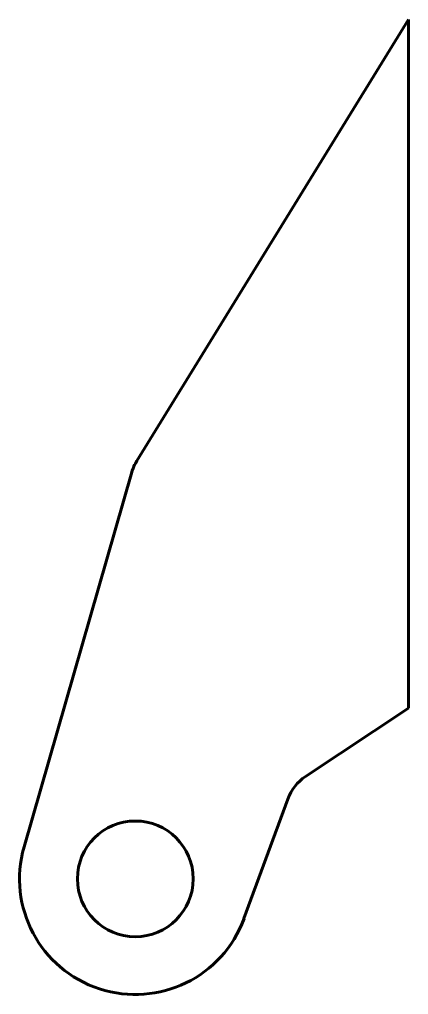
# Model space of a CAD drawing. Header units: millimetres. Extents: x -84 to 0, y -62 to 149.
import ezdxf

# ---------------------------------------------------------------- set-up
doc = ezdxf.new("R2010")
doc.units = ezdxf.units.MM
doc.linetypes.add('K5LT_BASIC', pattern=[0])

msp = doc.modelspace()

# ---------------------------------------------------------------- linework, layer by layer
at = {"color": 150, "linetype": 'K5LT_BASIC', "lineweight": 60, "true_color": 0x0080ff}
for p, q in [((-58.65, 53.48), (0, 148.84)), ((0, 148.84), (0, 0)), ((-83.02, -29.99), (-59.74, 51.01)), ((0, 0), (-22.21, -14.77)), ((-26.06, -19.66), (-35.52, -45.49))]:
    msp.add_line(p, q, dxfattribs=at)
msp.add_circle((-58.99, -36.9), 12.5, dxfattribs=at)
for centre, radius, start, end in [((-50.13, 48.24), 10, 148.4074, 163.9623), ((-16.67, -23.1), 10, 123.6299, 159.8923), ((-58.99, -36.9), 25, 163.9623, 339.8923)]:
    msp.add_arc(centre, radius, start, end, dxfattribs=at)

doc.saveas('drawing.dxf')
